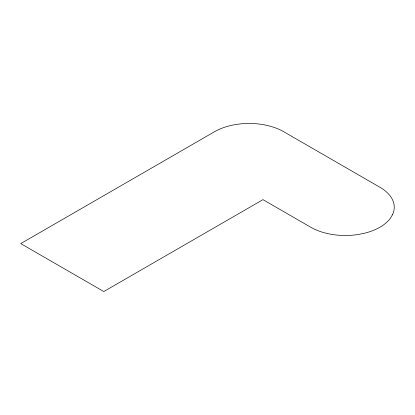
<?xml version="1.0" encoding="UTF-8"?>
<svg xmlns="http://www.w3.org/2000/svg" width="415" height="415" viewBox="0 0 415 415"><rect width="100%" height="100%" fill="white"/><g stroke="black" fill="none" stroke-linecap="round" stroke-linejoin="round"><path stroke-width="0.62" d="M392.585 214.555L390.525 218.057A48.934 28.251 0 0 1 364.043 233.344L357.979 234.532A48.934 28.251 0 0 1 310.716 227.218L262.965 199.651L103.797 291.548L20.75 243.6L214.519 131.726A48.934 28.251 0 0 1 283.725 131.726L379.917 187.264A48.934 28.251 0 0 1 392.585 214.555"/></g></svg>
